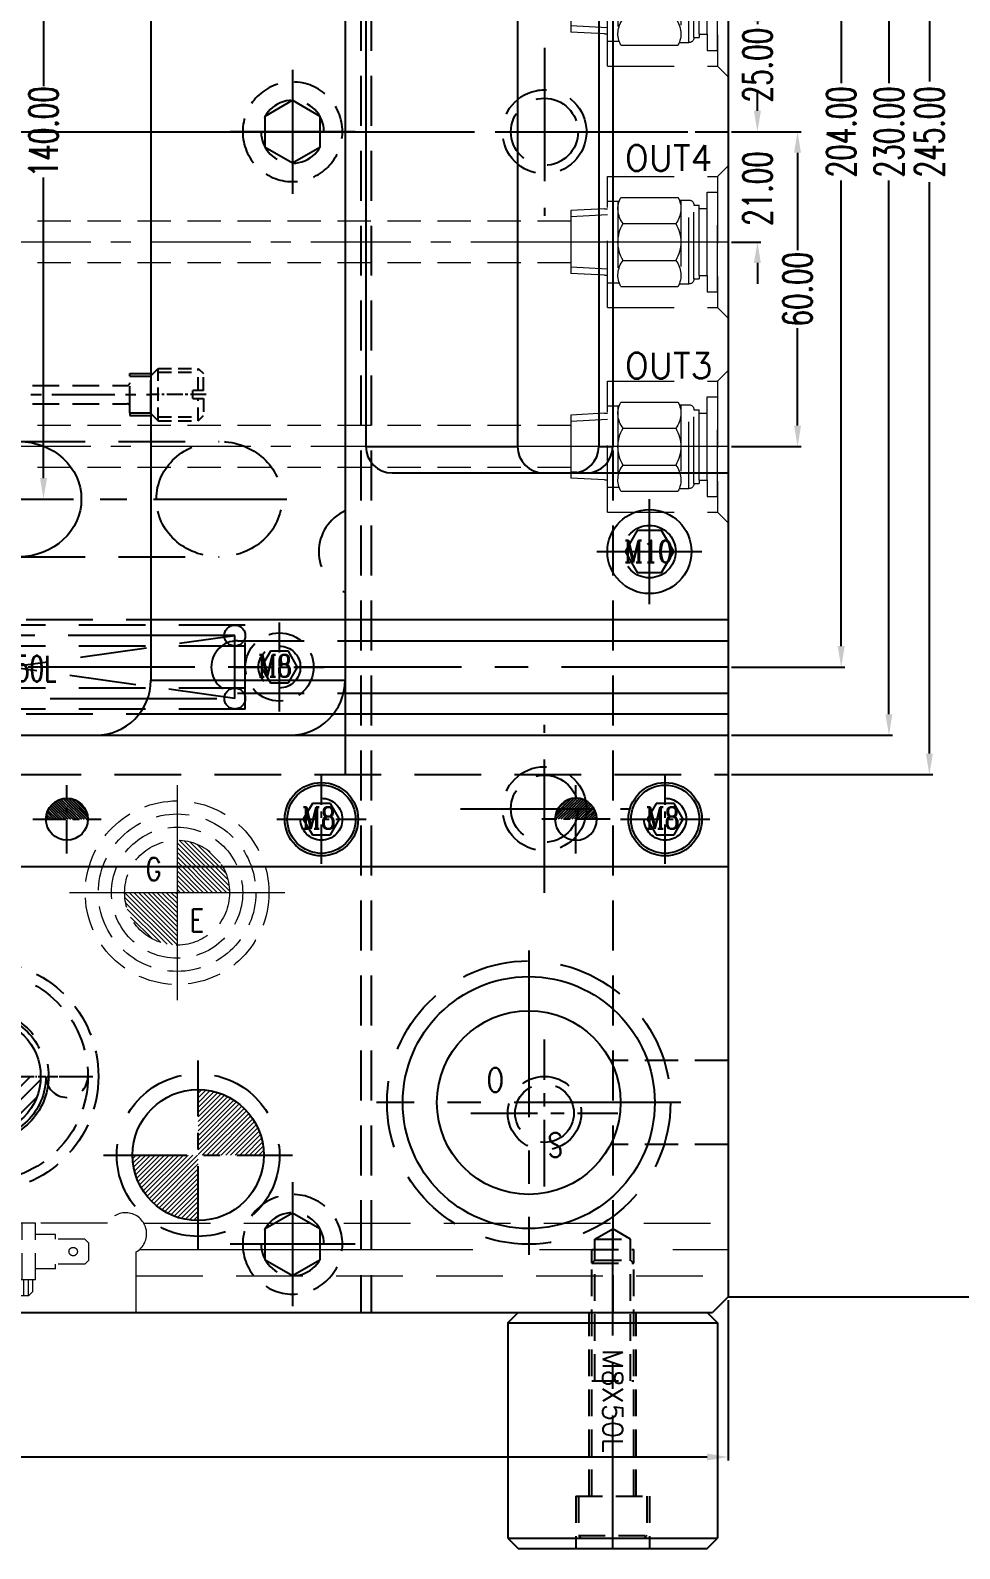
# Model space of a CAD drawing. Header units: inches. Extents: x 179987 to 181505, y -56815 to -55741.
# Drawn here: x 180864.6 to 181041.7, y -56295.2 to -56005.9 of the extents above; entities that cross this region are included whole.
import ezdxf
from ezdxf.enums import TextEntityAlignment as Align

# ---------------------------------------------------------------- set-up
doc = ezdxf.new("R2010")
doc.units = ezdxf.units.IN
doc.header["$LTSCALE"] = 2
doc.header["$MEASUREMENT"] = 0
doc.header["$PDMODE"] = 3
doc.header["$PDSIZE"] = 0.3125
for name, pattern in [('ACAD_ISO02W100', [15, 12, -3]), ('CENTER', [50.8, 31.75, -6.35, 6.35, -6.35]), ('CENTER2', [1.125, 0.75, -0.125, 0.125, -0.125]), ('HIDDEN', [9.525, 6.35, -3.175]), ('HIDDEN2', [4.7625, 3.175, -1.5875])]:
    doc.linetypes.add(name, pattern=pattern)
doc.layers.get('0').update_dxf_attribs({"linetype": 'CONTINUOUS'})
doc.layers.get('Defpoints').update_dxf_attribs({"linetype": 'CONTINUOUS'})
for name, color, linetype in [('5', 5, 'CONTINUOUS'), ('CAV-COR', 1, 'CONTINUOUS'), ('cen', 1, 'CENTER'), ('COOL', 171, 'CONTINUOUS'), ('GE', 214, 'CONTINUOUS'), ('hidden', 4, 'HIDDEN'), ('m', 144, 'HIDDEN2'), ('PIN', 4, 'CONTINUOUS'), ('SCREW', 52, 'HIDDEN'), ('SILDE', 6, 'CONTINUOUS'), ('SP', 3, 'CONTINUOUS'), ('SPRING', 160, 'CONTINUOUS'), ('WT', 4, 'CONTINUOUS'), ('文字', 1, 'CONTINUOUS')]:
    doc.layers.add(name, color=color, linetype=linetype)
for name, color, linetype, lineweight in [('dim', 3, 'CONTINUOUS', 15), ('HA', 4, 'CONTINUOUS', 15), ('MBOM-ASSIS-LAYER', 71, 'CONTINUOUS', 9), ('WR', 122, 'HIDDEN', 18), ('螺絲', 42, 'ACAD_ISO02W100', 15)]:
    doc.layers.add(name, color=color, linetype=linetype, lineweight=lineweight)
doc.styles.add('ROMANC', font='romanc', dxfattribs={"width": 0.6, "height": 1})
doc.styles.add('ROMANS', font='ROMANS.shx', dxfattribs={"height": 5, "bigfont": 'chineset.shx'})
doc.styles.get("Standard").update_dxf_attribs({"font": 'txt.shx', "width": 0.67})
doc.styles.add('txt', font='txt.shx', dxfattribs={"width": 0.75, "height": 3.2})
doc.dimstyles.new('2.00', dxfattribs={"dimtxt": 5.5, "dimasz": 4, "dimexe": 0.666, "dimexo": 0.626, "dimgap": 1, "dimtad": 0, "dimzin": 0, "dimdsep": 46, "dimtxsty": 'Standard', "dimcen": 0.09, "dimclrd": 3, "dimclre": 3, "dimclrt": 7, "dimazin": 0, "dimtfac": 1, "dimtofl": 0, "dimtmove": 0, "dimatfit": 0, "dimfxl": 0, "dimtolj": 1, "dimtzin": 0, "dimarcsym": 0})

# ---------------------------------------------------------------- blocks, each defined once
blk = doc.blocks.new('12')
at = {"layer": 'cen', "ltscale": 0.5}
for p, q in [((0, 11.81), (0, -11.81)), ((-11.91, 0), (11.91, 0))]:
    blk.add_line(p, q, dxfattribs=at)
at = {"layer": 'm'}
blk.add_lwpolyline([(0, 6), (-5.2, 3), (-5.2, -3), (0, -6), (5.2, -3), (5.2, 3)], close=True, dxfattribs=at)
for radius in [9.5, 6]:
    blk.add_circle((0, 0), radius, dxfattribs=at)
blk = doc.blocks.new('*D40271')
at = {"layer": 'Defpoints', "color": 0}
for p in [(180597.61, -56247.2), (180997.61, -56247.2), (180997.61, -56277.74)]:
    blk.add_point(p, dxfattribs=at)
at = {"layer": 'dim', "color": 3, "linetype": 'ByBlock', "lineweight": -2}
for p, q in [((180597.61, -56247.83), (180597.61, -56278.4)), ((180997.61, -56247.83), (180997.61, -56278.4)), ((180601.61, -56277.74), (180788.63, -56277.74)), ((180993.61, -56277.74), (180806.59, -56277.74))]:
    blk.add_line(p, q, dxfattribs=at)
at = {"layer": 'dim', "color": 3, "linetype": 'ByBlock'}
for points in [[(180601.61, -56277.07), (180601.61, -56278.4), (180597.61, -56277.74)], [(180993.61, -56278.4), (180993.61, -56277.07), (180997.61, -56277.74)]]:
    blk.add_solid(points, dxfattribs=at)
at = {"layer": 'dim', "color": 7, "linetype": 'ByBlock', "insert": (180797.61, -56277.74), "char_height": 5.5, "attachment_point": 5}
blk.add_mtext('\\A1;400.00', dxfattribs=at)
blk = doc.blocks.new('20110714.093849')
at = {"layer": 'GE', "lineweight": 13}
h = blk.add_hatch(dxfattribs=at)
h.set_pattern_fill('ANSI31', color=256, scale=5, style=0)
h.set_pattern_definition([(315, (-4831.53685, 770.11237), (-0.44194174, -0.44194174), [])])
h.paths.add_polyline_path([(0, 0), (0, -10, -0.414214), (-10, 0)])
h.paths.add_polyline_path([(0, 10, -0.414214), (10, 0), (0, 0)])
at = {"layer": 'GE', "linetype": 'CENTER', "lineweight": 13, "ltscale": 5}
for p, q in [((0, 20.5), (0, -20.5)), ((20.5, 0), (-20.5, 0))]:
    blk.add_line(p, q, dxfattribs=at)
at = {"layer": 'GE', "linetype": 'HIDDEN2', "lineweight": 13}
for radius in [17.5, 15, 12.5, 10]:
    blk.add_circle((0, 0), radius, dxfattribs=at)
at = {"layer": 'GE', "lineweight": 13, "style": 'ROMANS', "width": 0.75}
for s, p in [('G', (-5.96, 2.33)), ('E', (2.44, -7.45))]:
    blk.add_text(s, height=4.34, dxfattribs=at).set_placement(p)
blk = doc.blocks.new('20130704.134507')
at = {"layer": 'GE', "lineweight": 13}
blk.add_blockref('20110714.093849', (0, 0), dxfattribs=at)
blk = doc.blocks.new('*D40290')
at = {"layer": 'Defpoints', "color": 0}
for p in [(180997.61, -55910.2), (181028.25, -55910.2), (180997.61, -56140.2)]:
    blk.add_point(p, dxfattribs=at)
at = {"layer": 'dim', "color": 3, "linetype": 'ByBlock', "lineweight": -2}
for p, q in [((180998.24, -55910.2), (181028.91, -55910.2)), ((181028.25, -55914.2), (181028.25, -56015.91)), ((181028.25, -56136.2), (181028.25, -56034.49)), ((180998.24, -56140.2), (181028.91, -56140.2))]:
    blk.add_line(p, q, dxfattribs=at)
at = {"layer": 'dim', "color": 3, "linetype": 'ByBlock'}
for points in [[(181028.91, -55914.2), (181027.58, -55914.2), (181028.25, -55910.2)], [(181027.58, -56136.2), (181028.91, -56136.2), (181028.25, -56140.2)]]:
    blk.add_solid(points, dxfattribs=at)
at = {"layer": 'dim', "color": 7, "linetype": 'ByBlock', "insert": (181028.25, -56025.2), "char_height": 5.5, "attachment_point": 5, "rotation": 90}
blk.add_mtext('\\A1;230.00', dxfattribs=at)
blk = doc.blocks.new('*D40291')
at = {"layer": 'Defpoints', "color": 0}
for p in [(180997.61, -55902.7), (181035.96, -55902.7), (180997.61, -56147.7)]:
    blk.add_point(p, dxfattribs=at)
at = {"layer": 'dim', "color": 3, "linetype": 'ByBlock', "lineweight": -2}
for p, q in [((180998.24, -55902.7), (181036.62, -55902.7)), ((181035.96, -55906.7), (181035.96, -56015.6)), ((181035.96, -56143.7), (181035.96, -56034.8)), ((180998.24, -56147.7), (181036.62, -56147.7))]:
    blk.add_line(p, q, dxfattribs=at)
at = {"layer": 'dim', "color": 3, "linetype": 'ByBlock'}
for points in [[(181036.62, -55906.7), (181035.29, -55906.7), (181035.96, -55902.7)], [(181035.29, -56143.7), (181036.62, -56143.7), (181035.96, -56147.7)]]:
    blk.add_solid(points, dxfattribs=at)
at = {"layer": 'dim', "color": 7, "linetype": 'ByBlock', "insert": (181035.96, -56025.2), "char_height": 5.5, "attachment_point": 5, "rotation": 90}
blk.add_mtext('\\A1;245.00', dxfattribs=at)
blk = doc.blocks.new('20160721.144327')
at = {"layer": 'SILDE', "linetype": 'HIDDEN'}
for p, q in [((0, 11), (38.2, 11)), ((0, -11), (38.2, -11))]:
    blk.add_line(p, q, dxfattribs=at)
at = {"layer": 'SILDE', "linetype": 'CENTER', "ltscale": 0.4}
blk.add_line((-14.95, 0), (53.15, 0), dxfattribs=at)
at = {"layer": 'SILDE', "linetype": 'ByBlock'}
blk.add_ellipse((0, 0), major_axis=(-11.95, 0), ratio=0.920505, dxfattribs=at)
at = {"layer": 'SILDE', "linetype": 'HIDDEN'}
blk.add_ellipse((38.2, 0), major_axis=(-11.95, 0), ratio=0.920505, dxfattribs=at)
blk = doc.blocks.new('20130710.160847')
at = {"layer": 'PIN', "linetype": 'Continuous'}
h = blk.add_hatch(dxfattribs=at)
h.set_pattern_fill('ANSI31', color=256, scale=14.666667, angle=180, style=0)
h.set_pattern_definition([(225, (163002.9658, -15903.9605), (1.296362432, -1.296362432), [])])
h.paths.add_polyline_path([(0, 0), (0, -11, 0.414214), (11, 0)])
h.paths.add_polyline_path([(-11, 0), (0, 0), (0, 11, 0.414214)])
at = {"layer": 'PIN', "linetype": 'CENTER2'}
for p, q in [((0, -16.5), (0, 16.5)), ((16.5, 0), (-16.5, 0))]:
    blk.add_line(p, q, dxfattribs=at)
at = {"layer": 'PIN', "linetype": 'Continuous'}
blk.add_circle((0, 0), 11, dxfattribs=at)
at = {"layer": 'SPRING', "linetype": 'CENTER', "ltscale": 0.5}
for p, q in [((0, 23.5), (0, -23.5)), ((23.5, 0), (-23.5, 0))]:
    blk.add_line(p, q, dxfattribs=at)
at = {"layer": 'SPRING', "linetype": 'HIDDEN', "ltscale": 0.5}
for radius in [22, 20]:
    blk.add_circle((0, 0), radius, dxfattribs=at)
at = {"layer": 'SPRING', "linetype": 'HIDDEN'}
for radius in [12.5, 12]:
    blk.add_circle((0, 0), radius, dxfattribs=at)
at = {"layer": 'SPRING', "linetype": 'HIDDEN', "ltscale": 0.5}
for centre, start, end in [((-16, 0), 0, 180), ((16, 0), 180, 0)]:
    blk.add_arc(centre, 4, start, end, dxfattribs=at)
blk = doc.blocks.new('20160226.195834')
at = {"color": 1, "linetype": 'HIDDEN', "ltscale": 0.4}
for p, q in [((-19.2, 17), (-47.2, 17)), ((-47.2, 6.2), (-47.2, 17)), ((-44.7, 6.2), (-44.7, 17)), ((-21.7, 6.2), (-21.7, 17)), ((-19.2, 6.2), (-19.2, 17)), ((-15.4, 14.85), (-19.2, 14.85)), ((-15.4, 14), (-15.4, 14.85)), ((-44.2, 9.7), (-44.2, 14)), ((-41.5, 14), (-44.2, 14)), ((-41.5, 9.7), (-41.5, 14)), ((-9.8, 14), (-15.4, 14)), ((-9.8, 14), (-9, 13.2)), ((-9, 10), (-9, 13.2)), ((-41.5, 9.7), (-44.2, 9.7)), ((-15.4, 8.35), (-15.4, 9.2)), ((-9.8, 9.2), (-15.4, 9.2)), ((-9.8, 9.2), (-9, 10)), ((-19.2, 6.2), (-47.2, 6.2)), ((-15.4, 8.35), (-19.2, 8.35))]:
    blk.add_line(p, q, dxfattribs=at)
at = {"color": 60, "linetype": 'HIDDEN'}
for p, q in [((-5.46, 17), (-47.2, 17)), ((1.46, 17), (112.8, 17)), ((-52.2, 0), (-52.2, 11.54)), ((0, 0), (0, 11.54)), ((0, 7), (112.8, 7)), ((-52.2, 0), (0, 0))]:
    blk.add_line(p, q, dxfattribs=at)
at = {"color": 60, "linetype": 'CENTER'}
blk.add_line((0.65, 12), (112.8, 12), dxfattribs=at)
at = {"color": 2, "linetype": 'Continuous'}
for p, q in [((-42.5, 3.2), (-45.9, 3.2)), ((-20.5, 3.2), (-23.9, 3.2))]:
    blk.add_line(p, q, dxfattribs=at)
at = {"color": 1, "linetype": 'HIDDEN', "ltscale": 0.4}
blk.add_circle((-12, 11.6), 0.8, dxfattribs=at)
at = {"color": 60, "linetype": 'HIDDEN'}
for centre, start, end in [((-50.2, 15), 30, 240), ((-2, 15), 300, 150)]:
    blk.add_arc(centre, 4, start, end, dxfattribs=at)
at = {"layer": 'MBOM-ASSIS-LAYER', "color": 2, "linetype": 'Continuous'}
for p, q in [((-46.7, 4), (-46.7, 6.2)), ((-45.9, 3.2), (-45.9, 6.2)), ((-45.09, 3.2), (-45.09, 6.2)), ((-44.2, 3.2), (-44.2, 6.2)), ((-43.38, 3.2), (-43.38, 6.2)), ((-42.5, 3.2), (-42.5, 6.2)), ((-41.7, 4), (-41.7, 6.2)), ((-24.7, 4), (-24.7, 6.2)), ((-23.9, 3.2), (-23.9, 6.2)), ((-22.97, 3.2), (-22.97, 6.2)), ((-22.2, 3.2), (-22.2, 6.2)), ((-21.39, 3.2), (-21.39, 6.2)), ((-20.5, 3.2), (-20.5, 6.2)), ((-19.7, 4), (-19.7, 6.2)), ((-46.7, 4), (-45.9, 3.2)), ((-41.7, 4), (-42.5, 3.2)), ((-24.7, 4), (-23.9, 3.2)), ((-19.7, 4), (-20.5, 3.2))]:
    blk.add_line(p, q, dxfattribs=at)
at = {"layer": 'SP', "color": 2, "linetype": 'HIDDEN'}
blk.add_circle((-42.85, 12), 4, dxfattribs=at)
blk = doc.blocks.new('20160324.153139')
at = {"layer": 'SCREW', "linetype": 'HIDDEN', "ltscale": 0.4}
for p, q in [((-3.38, 59), (0, 60.95)), ((3.38, 59), (0, 60.95)), ((-3.38, 59), (3.38, 59)), ((-3.38, 55), (-3.38, 59)), ((3.38, 55), (3.38, 59)), ((-4, 10), (-4, 57)), ((-4, 57), (4, 57)), ((-4, 54.38), (-4, 57)), ((-3.38, 55), (-4, 54.38)), ((-3.38, 55), (3.38, 55)), ((-3.38, 32), (-3.38, 55)), ((3.38, 55), (4, 54.38)), ((3.38, 32), (3.38, 55)), ((4, 10), (4, 57)), ((4, 54.38), (4, 57)), ((-4, 54.38), (4, 54.38)), ((-4.5, 10), (-4.5, 45)), ((4.5, 10), (4.5, 45)), ((-4, 32), (4, 32)), ((-7, 10), (-7, 0)), ((-7, 10), (7, 10)), ((-6.5, 10), (-6.5, 2.5)), ((6.5, 10), (6.5, 2.5)), ((7, 10), (7, 0)), ((-6.5, 2.5), (-6, 2)), ((-6.5, 2.5), (6.5, 2.5)), ((-6, 2), (6, 2)), ((6.5, 2.5), (6, 2))]:
    blk.add_line(p, q, dxfattribs=at)
at = {"layer": 'SCREW', "linetype": 'CENTER', "ltscale": 0.4}
blk.add_line((0, 0), (0, 60.95), dxfattribs=at)
at = {"layer": 'SP'}
for p, q in [((-20, 43), (-18, 45)), ((-18, 45), (18, 45)), ((18, 45), (20, 43)), ((-20, 43), (20, 43)), ((-20, 43), (-20, 2)), ((20, 43), (20, 2)), ((-20, 2), (20, 2)), ((-20, 2), (-18, 0)), ((-18, 0), (18, 0)), ((18, 0), (20, 2))]:
    blk.add_line(p, q, dxfattribs=at)
at = {"layer": '文字', "linetype": 'Continuous', "style": 'txt'}
blk.add_text('M8X50L', height=3.802, rotation=270, dxfattribs=at).set_placement((-1.87, 38.02))
blk = doc.blocks.new('20160826.190620')
at = {"layer": 'SCREW', "linetype": 'HIDDEN', "ltscale": 0.2}
for p, q in [((-3.58, 0), (-5, -1.42)), ((-3.58, 0), (3.58, 0)), ((-5, -1.42), (-5, -9)), ((-5, -1.42), (5, -1.42)), ((-4.25, -1.42), (-4.25, -9)), ((4.25, -1.42), (4.25, -9)), ((5, -1.42), (5, -9)), ((-5, -9), (-4, -10)), ((-5, -9), (-0.75, -9)), ((-0.75, -10), (-4, -10)), ((0.75, -9), (5, -9)), ((0.75, -10), (4, -10)), ((5, -9), (4, -10))]:
    blk.add_line(p, q, dxfattribs=at)
at = {"layer": 'SCREW', "linetype": 'CENTER2', "ltscale": 2}
blk.add_line((0, -10.56), (0, 0), dxfattribs=at)
at = {"layer": 'SCREW'}
for p, q in [((3.58, 0), (5, -1.42)), ((-0.75, -8), (-0.75, -10)), ((-0.75, -8), (0.75, -8)), ((0.75, -10), (0.75, -8))]:
    blk.add_line(p, q, dxfattribs=at)
blk = doc.blocks.new('*D40374')
at = {"layer": 'Defpoints', "color": 0}
for p in [(180860.36, -55955.2), (180867.15, -55955.2), (180862.41, -56095.2)]:
    blk.add_point(p, dxfattribs=at)
at = {"layer": 'dim', "color": 3, "linetype": 'ByBlock', "lineweight": -2}
for p, q in [((180860.99, -55955.2), (180867.82, -55955.2)), ((180867.15, -55959.2), (180867.15, -56016.52)), ((180867.15, -56091.2), (180867.15, -56033.88)), ((180863.03, -56095.2), (180867.82, -56095.2))]:
    blk.add_line(p, q, dxfattribs=at)
at = {"layer": 'dim', "color": 3, "linetype": 'ByBlock'}
for points in [[(180867.82, -55959.2), (180866.49, -55959.2), (180867.15, -55955.2)], [(180866.49, -56091.2), (180867.82, -56091.2), (180867.15, -56095.2)]]:
    blk.add_solid(points, dxfattribs=at)
at = {"layer": 'dim', "color": 7, "linetype": 'ByBlock', "insert": (180867.15, -56025.2), "char_height": 5.5, "attachment_point": 5, "rotation": 90}
blk.add_mtext('\\A1;140.00', dxfattribs=at)
blk = doc.blocks.new('20150112.154117')
at = {"layer": 'PIN', "linetype": 'Continuous'}
h = blk.add_hatch(dxfattribs=at)
h.set_pattern_fill('ANSI31', color=256, scale=2.909091, angle=90.5, style=0)
h.set_pattern_definition([(135.5, (83489.76342, -34078.08966), (-0.2548760961, -0.2593637997), [])])
h.paths.add_polyline_path([(-4, 0, -0.414214), (0, 4), (0, 0)])
h.paths.add_polyline_path([(0, 0), (0, 4, -0.414214), (4, 0)])
at = {"layer": 'PIN', "linetype": 'CENTER', "ltscale": 0.1}
for p, q in [((0, -6.5), (0, 6.5)), ((-6.5, 0), (6.5, 0))]:
    blk.add_line(p, q, dxfattribs=at)
at = {"layer": 'PIN', "linetype": 'Continuous'}
blk.add_circle((0, 0), 4, dxfattribs=at)
blk = doc.blocks.new('20150112.151419')
at = {"layer": 'SCREW', "linetype": 'CENTER2', "ltscale": 5}
for p, q in [((0, -8.5), (0, 8.5)), ((-8.5, 0), (8.5, 0))]:
    blk.add_line(p, q, dxfattribs=at)
at = {"layer": 'SCREW'}
blk.add_lwpolyline([(-1.73, 3), (-3.46, 0), (-1.73, -3), (1.73, -3), (3.46, 0), (1.73, 3)], close=True, dxfattribs=at)
at = {"layer": 'SCREW', "linetype": 'Continuous'}
for radius in [7, 6.5]:
    blk.add_circle((0, 0), radius, dxfattribs=at)
at = {"layer": 'SCREW'}
blk.add_circle((0, 0), 4, dxfattribs=at)
at = {"layer": 'dim', "style": 'ROMANC', "width": 0.8}
blk.add_text('M8', height=4.186, dxfattribs=at).set_placement((-3.71, -1.86))
blk = doc.blocks.new('20141115.114242')
at = {"layer": 'SCREW', "linetype": 'CENTER', "ltscale": 0.4}
for p, q in [((0, -10), (0, 10)), ((-10, 0), (10, 0))]:
    blk.add_line(p, q, dxfattribs=at)
at = {"layer": 'SCREW', "linetype": 'Continuous'}
blk.add_lwpolyline([(-2.31, 4), (-4.62, 0), (-2.31, -4), (2.31, -4), (4.62, 0), (2.31, 4)], close=True, dxfattribs=at)
blk.add_circle((0, 0), 8, dxfattribs=at)
at = {"layer": 'SCREW'}
blk.add_circle((0, 0), 5, dxfattribs=at)
at = {"layer": 'dim', "style": 'ROMANC', "width": 0.8}
blk.add_text('M10', height=4.186, dxfattribs=at).set_placement((-4.83, -2.05))
blk = doc.blocks.new('*D40401')
at = {"layer": 'Defpoints', "color": 0}
for p in [(180997.61, -56000.2), (181003.19, -56000.2), (180997.61, -56025.2)]:
    blk.add_point(p, dxfattribs=at)
at = {"layer": 'dim', "color": 3, "linetype": 'ByBlock', "lineweight": -2}
for p, q in [((180998.24, -56000.2), (181003.85, -56000.2)), ((181003.19, -56004.2), (181003.19, -56004.72)), ((181003.19, -56021.2), (181003.19, -56020.23)), ((180998.24, -56025.2), (181003.85, -56025.2))]:
    blk.add_line(p, q, dxfattribs=at)
at = {"layer": 'dim', "color": 3, "linetype": 'ByBlock'}
for points in [[(181003.85, -56004.2), (181002.52, -56004.2), (181003.19, -56000.2)], [(181002.52, -56021.2), (181003.85, -56021.2), (181003.19, -56025.2)]]:
    blk.add_solid(points, dxfattribs=at)
at = {"layer": 'dim', "color": 7, "linetype": 'ByBlock', "insert": (181003.19, -56012.48), "char_height": 5.5, "attachment_point": 5, "rotation": 90}
blk.add_mtext('\\A1;25.00', dxfattribs=at)
blk = doc.blocks.new('*D40402')
at = {"layer": 'Defpoints', "color": 0}
for p in [(180997.61, -56025.2), (180997.61, -56046.2), (181003.19, -56046.2)]:
    blk.add_point(p, dxfattribs=at)
at = {"layer": 'dim', "color": 3, "linetype": 'ByBlock', "lineweight": -2}
for p, q in [((181003.19, -56021.2), (181003.19, -56017.2)), ((180998.24, -56025.2), (181003.85, -56025.2)), ((180998.24, -56046.2), (181003.85, -56046.2)), ((181003.19, -56050.2), (181003.19, -56054.2))]:
    blk.add_line(p, q, dxfattribs=at)
at = {"layer": 'dim', "color": 3, "linetype": 'ByBlock'}
for points in [[(181002.52, -56021.2), (181003.85, -56021.2), (181003.19, -56025.2)], [(181003.85, -56050.2), (181002.52, -56050.2), (181003.19, -56046.2)]]:
    blk.add_solid(points, dxfattribs=at)
at = {"layer": 'dim', "color": 7, "linetype": 'ByBlock', "insert": (181003.19, -56036.01), "char_height": 5.5, "attachment_point": 5, "rotation": 90}
blk.add_mtext('\\A1;21.00', dxfattribs=at)
blk = doc.blocks.new('*D40403')
at = {"layer": 'Defpoints', "color": 0}
for p in [(180997.61, -56025.2), (180997.61, -56085.2), (181010.83, -56085.2)]:
    blk.add_point(p, dxfattribs=at)
at = {"layer": 'dim', "color": 3, "linetype": 'ByBlock', "lineweight": -2}
for p, q in [((180998.24, -56025.2), (181011.5, -56025.2)), ((181010.83, -56029.2), (181010.83, -56047.75)), ((181010.83, -56081.2), (181010.83, -56062.65)), ((180998.24, -56085.2), (181011.5, -56085.2))]:
    blk.add_line(p, q, dxfattribs=at)
at = {"layer": 'dim', "color": 3, "linetype": 'ByBlock'}
for points in [[(181011.5, -56029.2), (181010.17, -56029.2), (181010.83, -56025.2)], [(181010.17, -56081.2), (181011.5, -56081.2), (181010.83, -56085.2)]]:
    blk.add_solid(points, dxfattribs=at)
at = {"layer": 'dim', "color": 7, "linetype": 'ByBlock', "insert": (181010.83, -56055.2), "char_height": 5.5, "attachment_point": 5, "rotation": 90}
blk.add_mtext('\\A1;60.00', dxfattribs=at)
blk = doc.blocks.new('*D40427')
at = {"layer": 'Defpoints', "color": 0}
for p in [(180997.61, -55923.2), (181019.15, -55923.2), (180997.61, -56127.2)]:
    blk.add_point(p, dxfattribs=at)
at = {"layer": 'dim', "color": 3, "linetype": 'ByBlock', "lineweight": -2}
for p, q in [((180998.24, -55923.2), (181019.82, -55923.2)), ((181019.15, -55927.2), (181019.15, -56015.91)), ((181019.15, -56123.2), (181019.15, -56034.49)), ((180998.24, -56127.2), (181019.82, -56127.2))]:
    blk.add_line(p, q, dxfattribs=at)
at = {"layer": 'dim', "color": 3, "linetype": 'ByBlock'}
for points in [[(181019.82, -55927.2), (181018.48, -55927.2), (181019.15, -55923.2)], [(181018.48, -56123.2), (181019.82, -56123.2), (181019.15, -56127.2)]]:
    blk.add_solid(points, dxfattribs=at)
at = {"layer": 'dim', "color": 7, "linetype": 'ByBlock', "insert": (181019.15, -56025.2), "char_height": 5.5, "attachment_point": 5, "rotation": 90}
blk.add_mtext('\\A1;204.00', dxfattribs=at)
blk = doc.blocks.new('20160903.162531')
at = {"layer": 'SCREW', "linetype": 'CENTER2', "ltscale": 5}
for p, q in [((0, -8.5), (0, 8.5)), ((-8.5, 0), (8.5, 0))]:
    blk.add_line(p, q, dxfattribs=at)
at = {"layer": 'SCREW'}
blk.add_lwpolyline([(-1.73, 3), (-3.46, 0), (-1.73, -3), (1.73, -3), (3.46, 0), (1.73, 3)], close=True, dxfattribs=at)
at = {"layer": 'SCREW', "ltscale": 0.5}
for radius in [6.5, 4]:
    blk.add_circle((0, 0), radius, dxfattribs=at)
at = {"layer": 'dim', "style": 'ROMANC', "width": 0.8}
blk.add_text('M8', height=4.186, dxfattribs=at).set_placement((-4.07, -1.86))
blk = doc.blocks.new('20160904.142650')
at = {"layer": 'SPRING', "linetype": 'HIDDEN'}
for p, q in [((0, -9), (0, 9)), ((80, 9), (0, 9)), ((90, 8), (0, 8)), ((2, 6), (2, -6)), ((2, -6), (88, 6)), ((88, -6), (2, 6)), ((88, -6), (88, 6)), ((90, -8), (90, 8)), ((90, 4), (0, 4)), ((88.5, 5), (109, 5)), ((90, -4), (0, -4)), ((88.5, -5), (109, -5)), ((90, -8), (0, -8)), ((80, -9), (0, -9))]:
    blk.add_line(p, q, dxfattribs=at)
at = {"layer": 'SPRING', "linetype": 'Continuous'}
for p, q in [((182, 9), (80, 9)), ((109, 5), (182, 5)), ((109, -5), (182, -5)), ((182, -9), (80, -9))]:
    blk.add_line(p, q, dxfattribs=at)
at = {"layer": 'SPRING', "linetype": 'CENTER', "ltscale": 0.5}
for p, q in [((88, 6), (2, 6)), ((182, 0), (0, 0)), ((2, -6), (88, -6))]:
    blk.add_line(p, q, dxfattribs=at)
at = {"layer": 'SPRING', "linetype": 'HIDDEN'}
for centre in [(2, 6), (88, 6), (2, -6), (88, -6)]:
    blk.add_circle(centre, 2, dxfattribs=at)
blk.add_arc((88.5, 0), 5, 90, 270, dxfattribs=at)
at = {"layer": 'SCREW', "linetype": 'ByBlock'}
blk.add_blockref('20160903.162531', (96.5, 0), dxfattribs=at)
at = {"layer": '文字', "linetype": 'HIDDEN', "width": 0.67}
blk.add_text('%%C16x150L', height=4.877, dxfattribs=at).set_placement((32.49, -2.73))
blk = doc.blocks.new('20150129.111502')
at = {"layer": '5', "color": 122, "linetype": 'HIDDEN', "lineweight": 0}
for p, q in [((0, 14.5), (0, -14.5)), ((2, 12.5), (0, 14.5)), ((2, 12.5), (2, -12.5)), ((23, 12.5), (2, 12.5)), ((23, -12.5), (23, 12.5)), ((2, -9.5), (2, 9.5)), ((4.01, 9.5), (2, 9.5)), ((4.01, 6.4), (4.01, 9.5)), ((4.01, -6.4), (4.01, 6.4)), ((5.51, 6.4), (4.01, 6.4)), ((5.51, 6.4), (5.51, 7)), ((6.51, 7), (5.51, 7)), ((5.51, 6.4), (5.51, 7)), ((5.51, -6.4), (5.51, 6.4)), ((6.51, -7), (6.51, 7)), ((7.51, -8), (7.51, 8)), ((9.33, 8), (7.51, 8)), ((9, 8), (9, -8)), ((20.43, 8.5), (9.57, 8.5)), ((23, 7.75), (20.77, 7.75)), ((21, 7.75), (21, -7.75)), ((23.56, 6.35), (23, 6.35)), ((23.56, 6.35), (30, 6.01)), ((30, 6.01), (30, -6.01)), ((20.01, 3.5), (9.99, 3.5)), ((23, 5.19), (30, 4.82)), ((20.01, -3.5), (9.99, -3.5)), ((23, -5.19), (30, -4.82)), ((5.51, -6.4), (4.01, -6.4)), ((4.01, -6.4), (4.01, -9.5)), ((5.51, -6.4), (5.51, -7)), ((5.51, -6.4), (5.51, -7)), ((6.51, -7), (5.51, -7)), ((9.33, -8), (7.51, -8)), ((20.43, -8.5), (9.57, -8.5)), ((23, -7.75), (20.77, -7.75)), ((23.56, -6.35), (23, -6.35)), ((23.56, -6.35), (30, -6.01)), ((4.01, -9.5), (2, -9.5)), ((2, -12.5), (0, -14.5)), ((23, -12.5), (2, -12.5))]:
    blk.add_line(p, q, dxfattribs=at)
at = {"layer": '5', "color": 122, "linetype": 'CENTER', "lineweight": 0, "ltscale": 0.5}
blk.add_line((0, 0), (30, 0), dxfattribs=at)
at = {"layer": '5', "color": 122, "linetype": 'HIDDEN', "lineweight": 0}
for centre, radius, start, end in [((7.51, 7), 1, 90, 180), ((13.47, 6.32), 4.47, 150.752, 219.0183), ((16.53, 6.32), 4.47, 320.9817, 29.248), ((15.66, 0), 6.66, 148.3016, 211.6984), ((14.34, 0), 6.66, 328.3016, 31.6984), ((13.47, -6.32), 4.47, 140.9817, 209.248), ((16.53, -6.32), 4.47, 330.752, 39.0183), ((7.51, -7), 1, 180, 270)]:
    blk.add_arc(centre, radius, start, end, dxfattribs=at)

msp = doc.modelspace()

# ---------------------------------------------------------------- hatches: boundary and pattern name
at = {"layer": 'HA'}
h = msp.add_hatch(dxfattribs=at)
h.set_pattern_fill('ANSI31', color=256, scale=0.2, style=0)
h.set_pattern_definition([(45, (180532.57054, -56261.7467), (-0.4490128, 0.4490128), [])])
h.paths.add_polyline_path([(180698.61, -56220.2), (180686.11, -56220.2, 0.4142136), (180698.61, -56232.7)])
h.paths.add_polyline_path([(180698.61, -56207.7), (180698.61, -56220.2), (180711.11, -56220.2, 0.4142136)])
h.paths.add_polyline_path([(180896.61, -56220.2), (180884.11, -56220.2, 0.4142136), (180896.61, -56232.7)])
h.paths.add_polyline_path([(180896.61, -56207.7), (180896.61, -56220.2), (180909.11, -56220.2, 0.4142136)])

# ---------------------------------------------------------------- linework, layer by layer
at = {"color": 8, "linetype": 'HIDDEN', "ltscale": 0.75}
for p, q in [((180927.61, -55800.2), (180927.61, -56250.2)), ((180929.61, -55800.2), (180929.61, -56250.2)), ((180975.61, -55800.2), (180975.61, -56250.2))]:
    msp.add_line(p, q, dxfattribs=at)
for p, q in [((180997.61, -55803.2), (180997.61, -56247.2)), ((180928.577, -55965.2), (180928.577, -56085.2)), ((180957.488, -55965.2), (180957.488, -56085.2)), ((180972.965, -55965.2), (180972.965, -56085.2)), ((180975.61, -55965.2), (180975.61, -56085.2)), ((180928.577, -56085.2), (180957.488, -56085.2)), ((180972.965, -56085.2), (180975.61, -56085.2)), ((180933.577, -56090.2), (180997.61, -56090.2)), ((180997.61, -56247.2), (180994.61, -56250.2)), ((180600.61, -56250.2), (180994.61, -56250.2))]:
    msp.add_line(p, q)
at = {"color": 8, "linetype": 'CENTER', "ltscale": 0.4}
for p, q in [((180962.61, -56009.2), (180962.61, -56041.2)), ((180962.61, -56170.2), (180962.61, -56138.2)), ((180946.61, -56154.2), (180978.61, -56154.2))]:
    msp.add_line(p, q, dxfattribs=at)
at = {"linetype": 'CENTER', "ltscale": 0.5}
msp.add_line((180597.61, -56025.2), (180997.61, -56025.2), dxfattribs=at)
at = {"color": 8, "linetype": 'CENTER', "ltscale": 0.2}
for p, q in [((180962.61, -56226.2), (180962.61, -56198.2)), ((180948.61, -56212.2), (180976.61, -56212.2))]:
    msp.add_line(p, q, dxfattribs=at)
at = {"color": 8, "linetype": 'HIDDEN', "ltscale": 0.5}
for p, q in [((180997.61, -56202.2), (180975.174, -56202.2)), ((180997.61, -56218.2), (180975.174, -56218.2))]:
    msp.add_line(p, q, dxfattribs=at)
at = {"color": 8, "linetype": 'HIDDEN', "ltscale": 0.75}
for centre, radius in [((180962.61, -56025.2), 8), ((180962.61, -56025.2), 6.4), ((180962.61, -56154.2), 8), ((180962.61, -56154.2), 6.4), ((180962.61, -56212.2), 7), ((180962.61, -56212.2), 5.6)]:
    msp.add_circle(centre, radius, dxfattribs=at)
for centre, radius in [((180959.61, -56210.2), 24), ((180959.61, -56210.2), 17.5), ((180896.61, -56220.2), 12.5)]:
    msp.add_circle(centre, radius)
for centre, start, end in [((180933.577, -56085.2), 180, 270), ((180962.488, -56085.2), 180, 270), ((180967.965, -56085.2), 270, 0), ((180970.61, -56085.2), 270, 0)]:
    msp.add_arc(centre, 5, start, end)
at = {"layer": 'CAV-COR', "linetype": 'ByBlock'}
msp.add_line((180997.61, -56247.2), (181056.177, -56247.2), dxfattribs=at)
at = {"layer": 'cen', "linetype": 'CENTER', "ltscale": 0.5}
for p, q in [((180959.61, -56181.2), (180959.61, -56239.2)), ((180988.61, -56210.2), (180930.61, -56210.2))]:
    msp.add_line(p, q, dxfattribs=at)
at = {"layer": 'cen', "linetype": 'CENTER', "ltscale": 0.25}
for p, q in [((180896.61, -56238.2), (180896.61, -56202.2)), ((180878.61, -56220.2), (180914.61, -56220.2))]:
    msp.add_line(p, q, dxfattribs=at)
at = {"layer": 'hidden'}
for centre, radius in [((180959.61, -56210.2), 27), ((180896.61, -56220.2), 15.5)]:
    msp.add_circle(centre, radius, dxfattribs=at)
at = {"layer": 'PIN', "linetype": 'HIDDEN', "ltscale": 0.4}
for p, q in [((180883.61, -56071.275), (180887.61, -56071.275)), ((180883.61, -56071.775), (180883.61, -56071.275)), ((180883.61, -56071.775), (180887.61, -56071.775)), ((180883.61, -56078.775), (180883.61, -56071.775)), ((180887.61, -56078.775), (180887.61, -56071.775)), ((180796.474, -56073.525), (180883.11, -56073.525)), ((180796.491, -56077.025), (180883.11, -56077.025)), ((180883.61, -56078.775), (180887.61, -56078.775)), ((180883.61, -56078.775), (180883.61, -56079.275)), ((180883.61, -56079.275), (180887.61, -56079.275))]:
    msp.add_line(p, q, dxfattribs=at)
at = {"layer": 'PIN', "linetype": 'CENTER2', "ltscale": 8}
msp.add_line((180796.747, -56075.275), (180887.61, -56075.275), dxfattribs=at)
at = {"layer": 'PIN', "linetype": 'HIDDEN', "ltscale": 0.4}
for centre, start, end in [((180883.11, -56073.025), 270, 0), ((180883.11, -56077.525), 0, 90)]:
    msp.add_arc(centre, 0.5, start, end, dxfattribs=at)
at = {"layer": 'SILDE', "linetype": 'ByBlock'}
for p, q in [((180924.61, -55902.7), (180924.61, -56147.7)), ((180887.61, -55920.7), (180887.61, -56129.7)), ((180887.61, -56129.7), (180924.61, -56129.7)), ((180842.61, -56140.2), (180997.61, -56140.2)), ((180842.61, -56165.2), (180997.61, -56165.2))]:
    msp.add_line(p, q, dxfattribs=at)
at = {"layer": 'SILDE', "linetype": 'CENTER', "ltscale": 0.4}
msp.add_line((180842.61, -56025.2), (180997.61, -56025.2), dxfattribs=at)
at = {"layer": 'SILDE', "linetype": 'HIDDEN'}
msp.add_line((180842.61, -56147.7), (180997.61, -56147.7), dxfattribs=at)
msp.add_arc((180928.11, -56105.2), 8.5, 114.31574, 245.68426, dxfattribs=at)
at = {"layer": 'SILDE', "linetype": 'ByBlock'}
for centre in [(180877.11, -56129.7), (180914.11, -56129.7)]:
    msp.add_arc(centre, 10.5, 270, 0, dxfattribs=at)
at = {"layer": 'WR', "linetype": 'HIDDEN', "ltscale": 0.5}
for p, q in [((180967.61, -56042.2), (180782.03, -56042.2)), ((180967.61, -56050.2), (180782.132, -56050.2)), ((180967.61, -56081.2), (180718.61, -56081.2)), ((180967.61, -56089.2), (180731.61, -56089.2))]:
    msp.add_line(p, q, dxfattribs=at)
at = {"layer": 'WR', "linetype": 'CENTER', "ltscale": 0.3}
for p, q in [((180967.61, -56046.2), (180627.61, -56046.2)), ((180967.61, -56085.2), (180712.61, -56085.2))]:
    msp.add_line(p, q, dxfattribs=at)

# ---------------------------------------------------------------- block references
at = {"layer": 'CAV-COR', "linetype": 'ByBlock', "rotation": 90}
msp.add_blockref('20160826.190620', (180887.61, -56075.275), dxfattribs=at)
at = {"layer": 'dim', "xscale": -1}
for p in [(180914.61, -56025.2), (180914.61, -56237.2)]:
    msp.add_blockref('12', p, dxfattribs=at)
at = {"layer": 'dim'}
msp.add_blockref('20160226.195834', (180884.808, -56250.2), dxfattribs=at)
at = {"layer": 'GE', "linetype": 'ByBlock'}
msp.add_blockref('20130704.134507', (180892.61, -56170.2), dxfattribs=at)
at = {"layer": 'PIN', "linetype": 'ByBlock'}
msp.add_blockref('20150112.154117', (180871.61, -56156.2), dxfattribs=at)
at = {"layer": 'PIN', "linetype": 'ByBlock', "xscale": -1}
msp.add_blockref('20150112.154117', (180968.61, -56156.2), dxfattribs=at)
at = {"layer": 'SCREW', "linetype": 'ByBlock'}
for p in [(180920.11, -56156.2), (180985.61, -56156.2)]:
    msp.add_blockref('20150112.151419', p, dxfattribs=at)
at = {"layer": 'SILDE', "linetype": 'ByBlock'}
msp.add_blockref('20160721.144327', (180862.409, -56095.2), dxfattribs=at)
at = {"layer": 'SP', "linetype": 'Continuous', "ltscale": 0.3}
msp.add_blockref('20160324.153139', (180975.61, -56295.2), dxfattribs=at)
at = {"layer": 'SPRING', "linetype": 'ByBlock'}
msp.add_blockref('20160904.142650', (180815.61, -56127.2), dxfattribs=at)
at = {"layer": 'SPRING', "rotation": 180}
msp.add_blockref('20130710.160847', (180855.61, -56205.2), dxfattribs=at)
at = {"layer": 'WT', "linetype": 'ByBlock', "xscale": -0.9999999999999991}
for p in [(180997.61, -56000.2), (180997.61, -56046.2), (180997.61, -56085.2)]:
    msp.add_blockref('20150129.111502', p, dxfattribs=at)
at = {"layer": '螺絲'}
msp.add_blockref('20141115.114242', (180982.61, -56105.2), dxfattribs=at)

# ---------------------------------------------------------------- texts
at = {"style": 'ROMANS', "width": 0.75}
for s, p in [('O', (180951.61, -56208.2)), ('S', (180963.18, -56220.571))]:
    msp.add_text(s, height=4.6, dxfattribs=at).set_placement(p)
at = {"layer": 'COOL', "color": 4}
for s, p in [('OUT4', (180986.265, -56030.205)), ('OUT3', (180986.265, -56069.754))]:
    msp.add_text(s, height=4.8768, rotation=720, dxfattribs=at).set_placement(p, align=Align.MIDDLE)

# ---------------------------------------------------------------- dimensions: what is measured, and where the dimension line sits
at = {"layer": 'dim', "linetype": 'ByBlock'}
for base, p1, p2, picture, middle in [((181035.957, -55902.7), (180997.61, -56147.7), (180997.61, -55902.7), '*D40291', (181035.957, -56025.2)), ((181028.247, -55910.2), (180997.61, -56140.2), (180997.61, -55910.2), '*D40290', (181028.247, -56025.2)), ((181019.15, -55923.2), (180997.61, -56127.2), (180997.61, -55923.2), '*D40427', (181019.15, -56025.2)), ((180867.155, -55955.2), (180862.409, -56095.2), (180860.362, -55955.2), '*D40374', (180867.155, -56025.2)), ((181010.834, -56085.2), (180997.61, -56025.2), (180997.61, -56085.2), '*D40403', (181010.834, -56055.2))]:
    dim = msp.add_linear_dim(base=base, p1=p1, p2=p2, angle=90, dimstyle='2.00', dxfattribs=at)
    dim.commit()
    dim.dimension.update_dxf_attribs({"geometry": picture, "text_midpoint": middle})
for base, p2, picture, middle in [((181003.188, -56000.2), (180997.61, -56000.2), '*D40401', (181003.188, -56012.476)), ((181003.188, -56046.2), (180997.61, -56046.2), '*D40402', (181003.188, -56036.012))]:
    dim = msp.add_linear_dim(base=base, p1=(180997.61, -56025.2), p2=p2, angle=90, dimstyle='2.00', dxfattribs=at)
    dim.commit()
    dim.dimension.update_dxf_attribs({"geometry": picture, "text_midpoint": middle, "dimtype": 160})
dim = msp.add_linear_dim(base=(180997.61, -56277.736), p1=(180597.61, -56247.2), p2=(180997.61, -56247.2), dimstyle='2.00', dxfattribs=at)
dim.commit()
dim.dimension.update_dxf_attribs({"geometry": '*D40271', "text_midpoint": (180797.61, -56277.736), "dimtype": 160})

doc.saveas('drawing.dxf')
